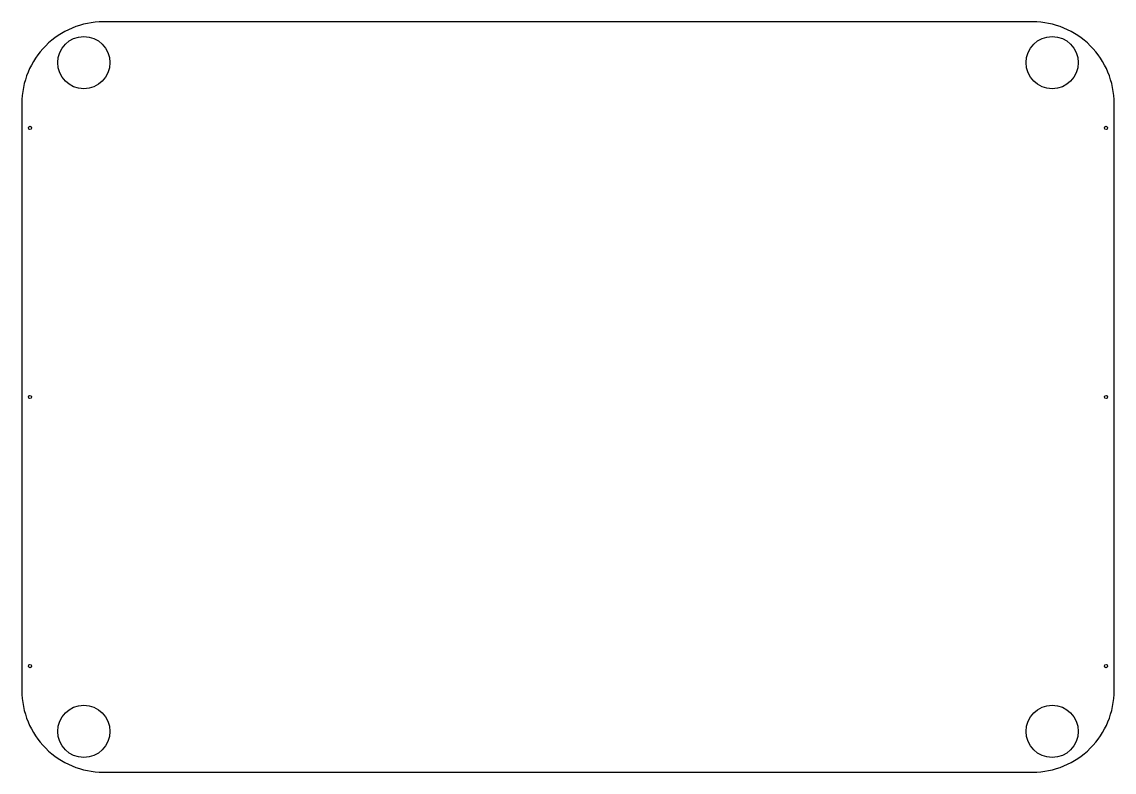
# Model space of a CAD drawing. Header units: millimetres. Extents: x -33.5 to 33.5, y -23 to 23.
import ezdxf

# ---------------------------------------------------------------- set-up
doc = ezdxf.new("R2010")
doc.units = ezdxf.units.MM
doc.layers.get('0').update_dxf_attribs({"linetype": 'CONTINUOUS'})

msp = doc.modelspace()

# ---------------------------------------------------------------- linework, layer by layer
msp.add_lwpolyline([(28.5, -23, 0.414214), (33.5, -18), (33.5, 18, 0.414214), (28.5, 23), (-28.5, 23, 0.414214), (-33.5, 18), (-33.5, -18, 0.414214), (-28.5, -23)], format="xyb", close=True)
for centre, radius in [((-29.7, 20.5), 1.6), ((29.7, 20.5), 1.6), ((-33, 16.5), 0.1), ((33, 16.5), 0.1), ((-33, 0), 0.1), ((33, 0), 0.1), ((-33, -16.5), 0.1), ((33, -16.5), 0.1), ((-29.7, -20.5), 1.6), ((29.7, -20.5), 1.6)]:
    msp.add_circle(centre, radius)

doc.saveas('drawing.dxf')
